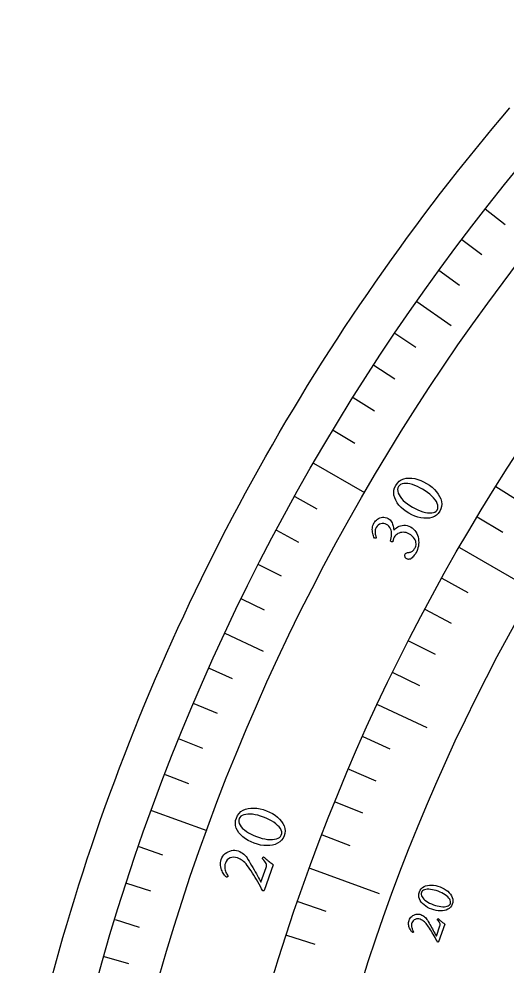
# Model space of a CAD drawing. Header units: millimetres. Extents: x -60 to 60, y -60 to 77.
# Drawn here: x -58.8 to -45.75, y 15.95 to 41.28 of the extents above; entities that cross this region are included whole.
import ezdxf

# ---------------------------------------------------------------- set-up
doc = ezdxf.new("R2010")
doc.units = ezdxf.units.MM
for name, color, linetype in [('CUT_OUTER', 1, 'Continuous'), ('ENGRAVE', 7, 'Continuous'), ('ENGRAVE_FINE', 8, 'Continuous'), ('TEXT', 5, 'Continuous')]:
    doc.layers.add(name, color=color, linetype=linetype)

msp = doc.modelspace()

# ---------------------------------------------------------------- linework, layer by layer
at = {"layer": 'CUT_OUTER'}
msp.add_lwpolyline([(-57.9237, 15.6476), (-57.8266, 16.0028), (-57.7273, 16.3573), (-57.6258, 16.7112), (-57.5222, 17.0645), (-57.4164, 17.4171), (-57.3085, 17.7691), (-57.1984, 18.1204), (-57.0861, 18.471), (-56.9717, 18.8209), (-56.8551, 19.1701), (-56.7364, 19.5186), (-56.6156, 19.8664), (-56.4926, 20.2134), (-56.3676, 20.5596), (-56.2403, 20.9051), (-56.111, 21.2498), (-55.9796, 21.5937), (-55.846, 21.9368), (-55.7104, 22.279), (-55.5726, 22.6204), (-55.4328, 22.961), (-55.2908, 23.3007), (-55.1468, 23.6395), (-55.0007, 23.9775), (-54.8526, 24.3145), (-54.7024, 24.6506), (-54.5501, 24.9858), (-54.3957, 25.32), (-54.2394, 25.6533), (-54.0809, 25.9856), (-53.9205, 26.317), (-53.758, 26.6473), (-53.5935, 26.9767), (-53.4269, 27.305), (-53.2584, 27.6323), (-53.0878, 27.9586), (-52.9153, 28.2838), (-52.7407, 28.608), (-52.5642, 28.931), (-52.3857, 29.253), (-52.2052, 29.5739), (-52.0228, 29.8937), (-51.8384, 30.2123), (-51.652, 30.5298), (-51.4637, 30.8462), (-51.2735, 31.1614), (-51.0813, 31.4754), (-50.8872, 31.7882), (-50.6912, 32.0999), (-50.4933, 32.4103), (-50.2935, 32.7195), (-50.0918, 33.0275), (-49.8882, 33.3342), (-49.6827, 33.6397), (-49.4754, 33.9439), (-49.2662, 34.2468), (-49.0551, 34.5485), (-48.8422, 34.8488), (-48.6274, 35.1479), (-48.4109, 35.4456), (-48.1925, 35.742), (-47.9722, 36.037), (-47.7502, 36.3307), (-47.5264, 36.623), (-47.3008, 36.9139), (-47.0734, 37.2034), (-46.8442, 37.4916), (-46.6133, 37.7783), (-46.3806, 38.0636), (-46.1462, 38.3475), (-45.91, 38.6299), (-45.6721, 38.9109)], dxfattribs=at)
at = {"layer": 'ENGRAVE'}
for points in [[(-48.1661, 33.7263), (-47.2446, 33.081)], [(-50.9223, 29.4), (-49.5583, 28.6125)], [(-47.0252, 27.15), (-41.3094, 23.85)], [(-53.2909, 24.85), (-52.2713, 24.3745)], [(-49.2125, 22.9482), (-47.8966, 22.3345)], [(-55.2539, 20.1108), (-53.7739, 19.5721)], [(-51.0253, 18.5717), (-49.1647, 17.8945)]]:
    msp.add_lwpolyline(points, dxfattribs=at)
for radius in [58.8, 58.8, 57.225, 54.3, 54.3, 51.99, 47.7, 47.7]:
    msp.add_circle((0, 0), radius, dxfattribs=at)
at = {"layer": 'ENGRAVE_FINE'}
for points in [[(-46.335, 36.2009), (-45.8031, 35.7853)], [(-46.9598, 35.3867), (-46.4207, 34.9805)], [(-47.5702, 34.5618), (-47.0241, 34.165)], [(-48.7474, 32.8805), (-48.1878, 32.5031)], [(-49.3138, 32.0248), (-48.7477, 31.6571)], [(-49.8652, 31.1593), (-49.2928, 30.8016)], [(-50.4014, 30.2842), (-49.8228, 29.9366)], [(-46.049, 28.7746), (-45.3774, 28.3549)], [(-51.4276, 28.5068), (-50.8373, 28.1796)], [(-46.5442, 27.9666), (-45.8653, 27.5587)], [(-51.9173, 27.6049), (-51.3213, 27.288)], [(-52.3912, 26.6946), (-51.7898, 26.3882)], [(-47.4919, 26.3252), (-46.7992, 25.9412)], [(-52.8491, 25.7762), (-52.2424, 25.4803)], [(-47.9441, 25.4923), (-47.2448, 25.1205)], [(-48.3817, 24.6517), (-47.676, 24.2921)], [(-53.7165, 23.9161), (-53.0998, 23.6416)], [(-48.8045, 23.8036), (-48.0927, 23.4564)], [(-54.1257, 22.975), (-53.5043, 22.7112)], [(-49.6055, 22.0858), (-48.882, 21.7637)], [(-54.5184, 22.0269), (-53.8926, 21.774)], [(-54.8945, 21.072), (-54.2644, 20.8301)], [(-49.9834, 21.2167), (-49.2544, 20.9072)], [(-50.3461, 20.3411), (-49.6118, 20.0444)], [(-50.6934, 19.4594), (-49.954, 19.1756)], [(-55.5965, 19.1434), (-54.9583, 18.9236)], [(-55.9221, 18.1702), (-55.2802, 17.9616)], [(-51.3417, 17.6784), (-50.5928, 17.4205)], [(-56.2307, 17.1915), (-55.5852, 16.9941)], [(-51.6424, 16.7796), (-50.8891, 16.5349)], [(-56.5222, 16.2075), (-55.8733, 16.0214)]]:
    msp.add_lwpolyline(points, dxfattribs=at)
at = {"layer": 'TEXT'}
for points in [[(-48.7245, 28.8083), (-48.6822, 28.8682), (-48.6329, 28.9171), (-48.5765, 28.9548), (-48.5132, 28.9813), (-48.4447, 28.9975), (-48.3728, 29.0043), (-48.2976, 29.0016), (-48.219, 28.9894), (-48.1389, 28.9686), (-48.0592, 28.9401), (-47.9798, 28.904), (-47.9007, 28.8603), (-47.8251, 28.8108), (-47.7562, 28.7574), (-47.6938, 28.7), (-47.6381, 28.6388), (-47.5904, 28.5751), (-47.5523, 28.5101), (-47.5237, 28.4439), (-47.5047, 28.3764), (-47.4969, 28.3089), (-47.502, 28.2428), (-47.5199, 28.1779), (-47.5508, 28.1143), (-47.5907, 28.0583), (-47.6383, 28.0123), (-47.6935, 27.9764), (-47.7565, 27.9505), (-47.8251, 27.9342), (-47.8972, 27.9268), (-47.9727, 27.9284), (-48.0518, 27.939), (-48.1326, 27.958), (-48.213, 27.9847), (-48.2932, 28.0192), (-48.373, 28.0615), (-48.4494, 28.1098), (-48.5192, 28.1621), (-48.5824, 28.2185), (-48.639, 28.2791), (-48.6872, 28.3426), (-48.7256, 28.4076), (-48.7541, 28.4743), (-48.7726, 28.5427), (-48.7797, 28.6111), (-48.7741, 28.6783), (-48.7557, 28.744), (-48.7245, 28.8083)], [(-48.6517, 28.7781), (-48.6695, 28.738), (-48.6769, 28.6955), (-48.6738, 28.6505), (-48.6604, 28.6032), (-48.6379, 28.5545), (-48.6075, 28.5055), (-48.5692, 28.4563), (-48.5231, 28.4068), (-48.4702, 28.3581), (-48.4119, 28.3113), (-48.3481, 28.2664), (-48.2787, 28.2234), (-48.208, 28.1845), (-48.138, 28.1512), (-48.0687, 28.1232), (-48.0002, 28.1007), (-47.9342, 28.0839), (-47.8727, 28.0733), (-47.8155, 28.0689), (-47.7628, 28.0705), (-47.7161, 28.0788), (-47.6772, 28.0942), (-47.6459, 28.1168), (-47.6223, 28.1466), (-47.6037, 28.1884), (-47.5963, 28.2321), (-47.6, 28.2776), (-47.6147, 28.3252), (-47.6391, 28.3738), (-47.6714, 28.4227), (-47.7118, 28.4719), (-47.7602, 28.5214), (-47.8149, 28.5701), (-47.8742, 28.617), (-47.938, 28.662), (-48.0064, 28.7052), (-48.0774, 28.7452), (-48.1468, 28.7793), (-48.2149, 28.8077), (-48.2815, 28.8302), (-48.3454, 28.8466), (-48.4052, 28.8567), (-48.4608, 28.8604), (-48.5123, 28.8579), (-48.5582, 28.8486), (-48.5966, 28.8321), (-48.6278, 28.8086), (-48.6517, 28.7781)], [(-49.3031, 27.8108), (-49.2875, 27.8345), (-49.2678, 27.8573), (-49.244, 27.8795), (-49.2161, 27.9009), (-49.1851, 27.92), (-49.152, 27.9352), (-49.117, 27.9465), (-49.0799, 27.954), (-49.0419, 27.9561), (-49.004, 27.9515), (-48.9662, 27.9401), (-48.9285, 27.922), (-48.9009, 27.9038), (-48.8767, 27.8827), (-48.8557, 27.8585), (-48.838, 27.8313), (-48.8231, 27.8023), (-48.8107, 27.7729), (-48.8007, 27.743), (-48.7932, 27.7127), (-48.7875, 27.6831), (-48.7831, 27.6558), (-48.78, 27.6305), (-48.7781, 27.6074), (-48.7572, 27.6314), (-48.7323, 27.6542), (-48.7032, 27.676), (-48.6701, 27.6967), (-48.6339, 27.7147), (-48.5955, 27.7285), (-48.555, 27.7381), (-48.5124, 27.7435), (-48.4686, 27.7431), (-48.4243, 27.7354), (-48.3798, 27.7204), (-48.3348, 27.6981), (-48.2903, 27.6693), (-48.251, 27.6367), (-48.2168, 27.6004), (-48.1877, 27.5603), (-48.1635, 27.5175), (-48.1439, 27.473), (-48.129, 27.4269), (-48.1188, 27.3792), (-48.113, 27.3306), (-48.1115, 27.2818), (-48.1142, 27.2328), (-48.1212, 27.1837), (-48.1322, 27.1352), (-48.147, 27.0883), (-48.1655, 27.0429), (-48.1879, 26.9989), (-48.1991, 26.9803), (-48.2129, 26.9603), (-48.2293, 26.9387), (-48.2481, 26.9155), (-48.2687, 26.8927), (-48.29, 26.8721), (-48.3122, 26.8535), (-48.3352, 26.8371), (-48.3413, 26.835), (-48.3499, 26.8329), (-48.3609, 26.831), (-48.3743, 26.8292), (-48.3885, 26.8285), (-48.4019, 26.8297), (-48.4145, 26.833), (-48.4262, 26.8383), (-48.4444, 26.8503), (-48.459, 26.8642), (-48.4701, 26.88), (-48.4776, 26.8977), (-48.4816, 26.9159), (-48.4821, 26.9332), (-48.479, 26.9496), (-48.4724, 26.9652), (-48.4606, 26.982), (-48.4462, 26.9948), (-48.4293, 27.0036), (-48.4099, 27.0082), (-48.3896, 27.0112), (-48.37, 27.0147), (-48.3512, 27.0188), (-48.3331, 27.0235), (-48.3131, 27.0304), (-48.2945, 27.0398), (-48.2771, 27.0516), (-48.2609, 27.0658), (-48.2461, 27.0815), (-48.2327, 27.0979), (-48.2206, 27.1148), (-48.2099, 27.1323), (-48.1978, 27.1578), (-48.1891, 27.1852), (-48.1837, 27.2148), (-48.1817, 27.2463), (-48.1841, 27.2792), (-48.1921, 27.3126), (-48.2057, 27.3466), (-48.2249, 27.3812), (-48.2507, 27.4154), (-48.2842, 27.4485), (-48.3254, 27.4803), (-48.3743, 27.5109), (-48.4121, 27.5296), (-48.45, 27.5427), (-48.4882, 27.5504), (-48.5265, 27.5524), (-48.5641, 27.5497), (-48.6002, 27.5427), (-48.6348, 27.5316), (-48.6678, 27.5162), (-48.6982, 27.4972), (-48.7248, 27.4749), (-48.7476, 27.4494), (-48.7665, 27.4206), (-48.7745, 27.405), (-48.7814, 27.3886), (-48.7871, 27.3715), (-48.7918, 27.3535), (-48.7957, 27.3363), (-48.7993, 27.3212), (-48.8026, 27.3083), (-48.8057, 27.2976), (-48.8164, 27.2971), (-48.827, 27.2983), (-48.8375, 27.3014), (-48.848, 27.3063), (-48.854, 27.31), (-48.8588, 27.3136), (-48.8624, 27.3172), (-48.8648, 27.3207), (-48.8539, 27.3627), (-48.8456, 27.405), (-48.8399, 27.4474), (-48.8368, 27.4902), (-48.8372, 27.5321), (-48.8419, 27.5723), (-48.8508, 27.6107), (-48.864, 27.6472), (-48.8823, 27.6812), (-48.9067, 27.712), (-48.9372, 27.7394), (-48.9737, 27.7635), (-49.0108, 27.7803), (-49.0485, 27.7888), (-49.0867, 27.7892), (-49.1255, 27.7813), (-49.1626, 27.7658), (-49.1956, 27.7432), (-49.2245, 27.7136), (-49.2492, 27.6768), (-49.2636, 27.6471), (-49.2736, 27.6173), (-49.279, 27.5876), (-49.2798, 27.5578), (-49.2777, 27.5292), (-49.2741, 27.5026), (-49.2689, 27.4783), (-49.2622, 27.4561), (-49.2555, 27.4367), (-49.2504, 27.4209), (-49.2469, 27.4087), (-49.245, 27.4), (-49.248, 27.3966), (-49.2526, 27.3942), (-49.2589, 27.3926), (-49.2668, 27.392), (-49.2753, 27.3924), (-49.2833, 27.3936), (-49.2907, 27.3959), (-49.2976, 27.3991), (-49.3106, 27.4265), (-49.3222, 27.4558), (-49.3322, 27.487), (-49.3407, 27.52), (-49.3471, 27.5544), (-49.3508, 27.5896), (-49.3519, 27.6258), (-49.3502, 27.6628), (-49.3451, 27.7002), (-49.3355, 27.7373), (-49.3215, 27.7742), (-49.3031, 27.8108)], [(-52.9867, 19.9097), (-52.9555, 19.9761), (-52.9154, 20.0327), (-52.8665, 20.0796), (-52.8087, 20.1168), (-52.7441, 20.1447), (-52.6745, 20.1638), (-52.5999, 20.1742), (-52.5204, 20.1758), (-52.4379, 20.1693), (-52.3545, 20.1551), (-52.27, 20.1333), (-52.1846, 20.104), (-52.1015, 20.0683), (-52.0243, 20.0277), (-51.953, 19.9821), (-51.8874, 19.9315), (-51.8294, 19.877), (-51.7806, 19.8196), (-51.741, 19.7593), (-51.7105, 19.6961), (-51.6911, 19.6311), (-51.6847, 19.5651), (-51.6911, 19.4981), (-51.7104, 19.4301), (-51.74, 19.368), (-51.7788, 19.3144), (-51.827, 19.2695), (-51.8845, 19.2331), (-51.9492, 19.2051), (-52.0189, 19.1853), (-52.0936, 19.1737), (-52.1734, 19.1704), (-52.2562, 19.1751), (-52.34, 19.1874), (-52.425, 19.2075), (-52.511, 19.2353), (-52.5946, 19.2696), (-52.6724, 19.309), (-52.7444, 19.3536), (-52.8106, 19.4034), (-52.8692, 19.4575), (-52.9183, 19.5149), (-52.9579, 19.5757), (-52.988, 19.6398), (-53.0069, 19.706), (-53.013, 19.773), (-53.0063, 19.841), (-52.9867, 19.9097)], [(-52.9098, 19.8926), (-52.9204, 19.85), (-52.9203, 19.8069), (-52.9095, 19.7631), (-52.8881, 19.7188), (-52.8574, 19.6748), (-52.819, 19.6318), (-52.7727, 19.59), (-52.7187, 19.5493), (-52.6582, 19.5105), (-52.5926, 19.4746), (-52.522, 19.4414), (-52.4462, 19.4111), (-52.3698, 19.3851), (-52.2951, 19.3644), (-52.222, 19.3489), (-52.1506, 19.3386), (-52.0827, 19.3336), (-52.0203, 19.3338), (-51.9632, 19.3393), (-51.9116, 19.3501), (-51.867, 19.3664), (-51.8313, 19.3884), (-51.8045, 19.4161), (-51.7864, 19.4495), (-51.7754, 19.4939), (-51.7757, 19.5381), (-51.7872, 19.5824), (-51.81, 19.6266), (-51.8424, 19.6703), (-51.8828, 19.7129), (-51.9311, 19.7543), (-51.9873, 19.7946), (-52.0497, 19.8331), (-52.1162, 19.869), (-52.1869, 19.9022), (-52.2617, 19.9329), (-52.3385, 19.9599), (-52.4129, 19.9815), (-52.4848, 19.9976), (-52.5543, 20.0082), (-52.6201, 20.0133), (-52.6807, 20.0128), (-52.7362, 20.0069), (-52.7864, 19.9954), (-52.8299, 19.9782), (-52.865, 19.9554), (-52.8916, 19.9268), (-52.9098, 19.8926)], [(-52.2604, 18.8715), (-52.2388, 18.8521), (-52.2156, 18.8318), (-52.1909, 18.8107), (-52.1646, 18.7887), (-52.138, 18.7668), (-52.1124, 18.7458), (-52.0877, 18.7258), (-52.064, 18.7067), (-52.0426, 18.6895), (-52.0251, 18.6755), (-52.0113, 18.6646), (-52.0013, 18.6567), (-52.2424, 17.9704), (-52.2459, 17.9681), (-52.25, 17.9659), (-52.2548, 17.9638), (-52.2603, 17.9618), (-52.2658, 17.9602), (-52.2706, 17.9594), (-52.2747, 17.9593), (-52.2781, 17.9599), (-52.3113, 18.0184), (-52.3453, 18.0777), (-52.3801, 18.138), (-52.4157, 18.1992), (-52.4517, 18.2603), (-52.4877, 18.3204), (-52.5237, 18.3795), (-52.5598, 18.4375), (-52.5953, 18.4933), (-52.6298, 18.5456), (-52.6632, 18.5944), (-52.6954, 18.6397), (-52.729, 18.6832), (-52.7618, 18.7201), (-52.7937, 18.7506), (-52.8247, 18.7746), (-52.856, 18.7944), (-52.889, 18.8122), (-52.9234, 18.8282), (-52.9594, 18.8422), (-53.0098, 18.8557), (-53.0589, 18.8599), (-53.1068, 18.8547), (-53.1534, 18.8401), (-53.1957, 18.8172), (-53.2309, 18.7868), (-53.2588, 18.7491), (-53.2795, 18.704), (-53.2911, 18.6641), (-53.2974, 18.6252), (-53.2984, 18.5874), (-53.2941, 18.5507), (-53.2863, 18.5158), (-53.2767, 18.4836), (-53.2653, 18.4539), (-53.2522, 18.4269), (-53.2389, 18.4031), (-53.2271, 18.3834), (-53.2167, 18.3676), (-53.2079, 18.3559), (-53.2109, 18.3499), (-53.2156, 18.3443), (-53.222, 18.3392), (-53.2301, 18.3345), (-53.2384, 18.3308), (-53.2452, 18.3284), (-53.2504, 18.3274), (-53.2543, 18.3278), (-53.2635, 18.336), (-53.2751, 18.348), (-53.2889, 18.3639), (-53.305, 18.3835), (-53.322, 18.4066), (-53.3385, 18.4326), (-53.3546, 18.4615), (-53.3702, 18.4933), (-53.3844, 18.5273), (-53.3961, 18.5626), (-53.4053, 18.5992), (-53.412, 18.6372), (-53.415, 18.6761), (-53.413, 18.7155), (-53.4062, 18.7554), (-53.3944, 18.7957), (-53.3745, 18.8424), (-53.3494, 18.8848), (-53.3191, 18.9228), (-53.2835, 18.9564), (-53.2443, 18.9851), (-53.2031, 19.0084), (-53.1599, 19.0262), (-53.1148, 19.0387), (-53.0691, 19.0453), (-53.0243, 19.0456), (-52.9802, 19.0396), (-52.937, 19.0273), (-52.8954, 19.0102), (-52.8566, 18.9897), (-52.8204, 18.9658), (-52.7869, 18.9385), (-52.7558, 18.9084), (-52.727, 18.8759), (-52.7005, 18.8411), (-52.6762, 18.8039), (-52.6454, 18.7525), (-52.6138, 18.6988), (-52.5815, 18.6427), (-52.5483, 18.5842), (-52.5154, 18.5255), (-52.4834, 18.4685), (-52.4526, 18.4132), (-52.4228, 18.3597), (-52.395, 18.3097), (-52.3701, 18.2651), (-52.348, 18.2258), (-52.3287, 18.1918), (-52.1898, 18.5867), (-52.1821, 18.6157), (-52.1801, 18.6437), (-52.1837, 18.6707), (-52.193, 18.6968), (-52.2078, 18.7229), (-52.2277, 18.7503), (-52.2528, 18.7787), (-52.2831, 18.8084), (-52.2874, 18.8132), (-52.2895, 18.8193), (-52.2895, 18.8266), (-52.2873, 18.8352), (-52.2857, 18.8387), (-52.2833, 18.843), (-52.28, 18.8481), (-52.2759, 18.8541), (-52.2714, 18.86), (-52.2674, 18.8648), (-52.2637, 18.8687), (-52.2604, 18.8715)], [(-48.0916, 17.9312), (-48.0703, 17.9767), (-48.043, 18.0156), (-48.0095, 18.0478), (-47.9699, 18.0733), (-47.9256, 18.0925), (-47.8778, 18.1058), (-47.8266, 18.1131), (-47.772, 18.1144), (-47.7153, 18.1101), (-47.6579, 18.1006), (-47.5997, 18.0858), (-47.5409, 18.0659), (-47.4837, 18.0417), (-47.4305, 18.014), (-47.3813, 17.9829), (-47.3361, 17.9483), (-47.296, 17.911), (-47.2623, 17.8716), (-47.2349, 17.8303), (-47.2139, 17.7869), (-47.2004, 17.7421), (-47.1958, 17.6967), (-47.2001, 17.6506), (-47.2133, 17.6037), (-47.2335, 17.5609), (-47.2602, 17.5239), (-47.2933, 17.4929), (-47.3328, 17.4678), (-47.3773, 17.4484), (-47.4252, 17.4347), (-47.4766, 17.4267), (-47.5314, 17.4244), (-47.5883, 17.4276), (-47.646, 17.436), (-47.7044, 17.4498), (-47.7635, 17.4689), (-47.821, 17.4924), (-47.8745, 17.5194), (-47.9241, 17.5501), (-47.9696, 17.5843), (-48.0099, 17.6214), (-48.0438, 17.6607), (-48.0711, 17.7024), (-48.0919, 17.7463), (-48.105, 17.7916), (-48.1093, 17.8376), (-48.1049, 17.8841), (-48.0916, 17.9312)], [(-48.0387, 17.9196), (-48.0458, 17.8904), (-48.0457, 17.8608), (-48.0382, 17.8308), (-48.0234, 17.8005), (-48.0022, 17.7703), (-47.9757, 17.7409), (-47.9438, 17.7122), (-47.9066, 17.6843), (-47.865, 17.6578), (-47.8199, 17.6331), (-47.7713, 17.6104), (-47.7192, 17.5896), (-47.6666, 17.5718), (-47.6152, 17.5577), (-47.5649, 17.5471), (-47.5158, 17.5401), (-47.4692, 17.5367), (-47.4263, 17.5369), (-47.387, 17.5408), (-47.3515, 17.5483), (-47.3209, 17.5596), (-47.2964, 17.5748), (-47.278, 17.5939), (-47.2656, 17.6169), (-47.2581, 17.6475), (-47.2583, 17.678), (-47.2663, 17.7084), (-47.2821, 17.7388), (-47.3045, 17.7688), (-47.3323, 17.7979), (-47.3656, 17.8263), (-47.4044, 17.8539), (-47.4474, 17.8802), (-47.4932, 17.9047), (-47.5418, 17.9274), (-47.5934, 17.9483), (-47.6463, 17.9666), (-47.6974, 17.9813), (-47.7469, 17.9922), (-47.7947, 17.9993), (-47.84, 18.0027), (-47.8816, 18.0023), (-47.9197, 17.9981), (-47.9542, 17.9901), (-47.9841, 17.9783), (-48.0081, 17.9626), (-48.0263, 17.943), (-48.0387, 17.9196)], [(-47.5912, 17.2188), (-47.5764, 17.2054), (-47.5605, 17.1915), (-47.5435, 17.177), (-47.5254, 17.1618), (-47.5072, 17.1467), (-47.4896, 17.1323), (-47.4726, 17.1185), (-47.4563, 17.1053), (-47.4417, 17.0935), (-47.4296, 17.0839), (-47.4201, 17.0763), (-47.4133, 17.0709), (-47.5806, 16.5987), (-47.583, 16.5971), (-47.5859, 16.5956), (-47.5892, 16.5942), (-47.593, 16.5928), (-47.5967, 16.5917), (-47.6, 16.5912), (-47.6029, 16.5911), (-47.6052, 16.5916), (-47.6279, 16.6319), (-47.651, 16.6728), (-47.6748, 16.7144), (-47.6991, 16.7566), (-47.7236, 16.7987), (-47.7483, 16.8401), (-47.7729, 16.8808), (-47.7976, 16.9208), (-47.8219, 16.9592), (-47.8455, 16.9952), (-47.8684, 17.0288), (-47.8905, 17.06), (-47.9136, 17.0899), (-47.936, 17.1153), (-47.9579, 17.1363), (-47.9792, 17.1528), (-48.0008, 17.1664), (-48.0234, 17.1788), (-48.047, 17.1898), (-48.0718, 17.1995), (-48.1064, 17.2088), (-48.1402, 17.2117), (-48.1731, 17.2083), (-48.2051, 17.1984), (-48.2342, 17.1827), (-48.2584, 17.162), (-48.2776, 17.1362), (-48.2919, 17.1054), (-48.2999, 17.078), (-48.3043, 17.0514), (-48.305, 17.0255), (-48.3021, 17.0003), (-48.2968, 16.9764), (-48.2903, 16.9543), (-48.2825, 16.9339), (-48.2735, 16.9153), (-48.2645, 16.899), (-48.2564, 16.8854), (-48.2493, 16.8746), (-48.2433, 16.8665), (-48.2453, 16.8624), (-48.2486, 16.8586), (-48.253, 16.8551), (-48.2586, 16.8519), (-48.2643, 16.8494), (-48.2689, 16.8478), (-48.2726, 16.8471), (-48.2752, 16.8474), (-48.2816, 16.853), (-48.2895, 16.8613), (-48.2989, 16.8722), (-48.3099, 16.8858), (-48.3215, 16.9017), (-48.3329, 16.9196), (-48.3439, 16.9394), (-48.3546, 16.9613), (-48.3642, 16.9846), (-48.3722, 17.0088), (-48.3785, 17.034), (-48.383, 17.06), (-48.385, 17.0867), (-48.3836, 17.1136), (-48.3789, 17.1409), (-48.3707, 17.1685), (-48.357, 17.2005), (-48.3398, 17.2294), (-48.3189, 17.2554), (-48.2944, 17.2783), (-48.2675, 17.2979), (-48.2392, 17.3138), (-48.2095, 17.326), (-48.1785, 17.3344), (-48.1471, 17.3389), (-48.1163, 17.339), (-48.086, 17.3348), (-48.0563, 17.3264), (-48.0277, 17.3146), (-48.001, 17.3005), (-47.9762, 17.284), (-47.9531, 17.2653), (-47.9318, 17.2445), (-47.912, 17.2222), (-47.8938, 17.1983), (-47.8771, 17.1727), (-47.856, 17.1374), (-47.8343, 17.1004), (-47.8122, 17.0618), (-47.7895, 17.0216), (-47.7669, 16.9812), (-47.7451, 16.9419), (-47.724, 16.9039), (-47.7036, 16.867), (-47.6846, 16.8326), (-47.6675, 16.8018), (-47.6524, 16.7747), (-47.6393, 16.7513), (-47.5429, 17.0229), (-47.5376, 17.0428), (-47.5362, 17.0621), (-47.5387, 17.0807), (-47.5451, 17.0986), (-47.5552, 17.1166), (-47.5688, 17.1354), (-47.5861, 17.155), (-47.6069, 17.1754), (-47.6098, 17.1788), (-47.6113, 17.1829), (-47.6113, 17.188), (-47.6097, 17.1939), (-47.6087, 17.1962), (-47.607, 17.1992), (-47.6048, 17.2027), (-47.6019, 17.2068), (-47.5988, 17.2109), (-47.596, 17.2142), (-47.5935, 17.2169), (-47.5912, 17.2188)]]:
    msp.add_lwpolyline(points, close=True, dxfattribs=at)

doc.saveas('drawing.dxf')
